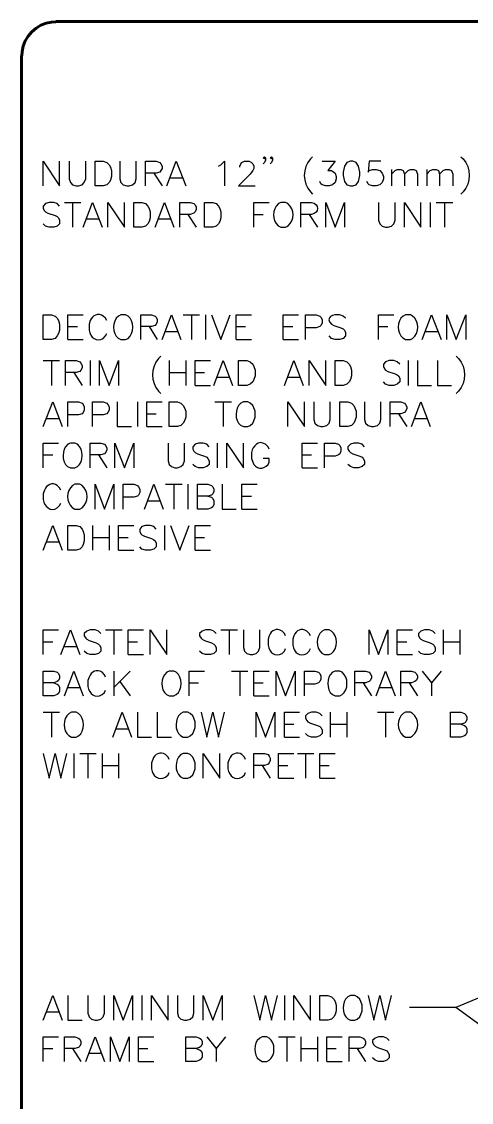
# Model space of a CAD drawing. Header units: millimetres. Extents: x 14 to 201, y 16 to 268.
# Drawn here: x 13.8 to 55.5, y 167.8 to 267.7 of the extents above; entities that cross this region are included whole.
import ezdxf

# ---------------------------------------------------------------- set-up
doc = ezdxf.new("R2010")
doc.units = ezdxf.units.MM
doc.header["$MEASUREMENT"] = 0
doc.layers.get('0').update_dxf_attribs({"linetype": 'CONTINUOUS'})

msp = doc.modelspace()

# ---------------------------------------------------------------- linework, layer by layer
at = {"color": 0, "linetype": 'Continuous', "lineweight": 60, "true_color": 0x000007}
for p, q in [((17.018, 267.695), (16.616, 267.674)), ((17.018, 267.716), (198.12, 267.716)), ((13.885, 264.943), (13.864, 264.541)), ((13.843, 55.414), (13.843, 264.541))]:
    msp.add_line(p, q, dxfattribs=at)
at = {"color": 0, "linetype": 'Continuous', "lineweight": 25, "true_color": 0x000007}
for p, q in [((40.767, 255.228), (40.555, 255.016)), ((54.483, 255.228), (54.695, 255.016)), ((48.069, 254.042), (48.069, 252.518)), ((51.329, 254.042), (51.329, 252.518)), ((26.077, 253.704), (26.839, 252.518)), ((27.601, 253.28), (28.681, 253.28)), ((40.555, 251.968), (40.767, 251.756)), ((54.695, 251.968), (54.483, 251.756)), ((17.801, 250.994), (19.325, 250.994)), ((18.563, 250.994), (18.563, 248.708)), ((51.647, 250.994), (51.647, 248.708)), ((52.197, 250.994), (53.721, 250.994)), ((52.959, 250.994), (52.959, 248.708)), ((29.231, 249.894), (29.993, 248.708)), ((35.327, 249.894), (36.195, 249.894)), ((40.661, 249.894), (39.688, 249.894)), ((40.45, 249.894), (41.212, 248.708)), ((19.876, 249.47), (20.955, 249.47)), ((26.501, 249.47), (27.601, 249.47)), ((28.787, 240.601), (30.311, 240.601)), ((29.549, 240.601), (29.549, 238.315)), ((30.861, 240.601), (30.861, 238.315)), ((18.119, 239.522), (19.008, 239.522)), ((25.633, 239.522), (26.395, 238.315)), ((27.157, 239.077), (28.257, 239.077)), ((33.697, 239.522), (34.565, 239.522)), ((38.037, 239.522), (38.926, 239.522)), ((46.863, 239.522), (47.731, 239.522)), ((51.223, 239.077), (52.303, 239.077)), ((18.119, 238.315), (19.537, 238.315)), ((33.697, 238.315), (35.116, 238.315)), ((38.037, 238.315), (39.455, 238.315)), ((15.833, 236.368), (17.357, 236.368)), ((16.595, 236.368), (16.595, 234.082)), ((20.193, 236.368), (20.193, 234.082)), ((26.734, 236.791), (26.501, 236.58)), ((27.496, 236.368), (27.496, 234.082)), ((29.02, 236.368), (29.02, 234.082)), ((49.594, 236.368), (49.594, 234.082)), ((54.039, 236.791), (54.271, 236.58)), ((18.669, 235.267), (19.431, 234.082)), ((27.496, 235.267), (29.02, 235.267)), ((29.887, 235.267), (30.755, 235.267)), ((31.941, 234.844), (33.041, 234.844)), ((38.481, 234.844), (39.561, 234.844)), ((29.887, 234.082), (31.306, 234.082)), ((26.501, 233.532), (26.734, 233.32)), ((54.271, 233.532), (54.039, 233.32)), ((24.553, 232.558), (24.553, 230.272)), ((31.729, 232.558), (33.253, 232.558)), ((32.491, 232.558), (32.491, 230.272)), ((16.171, 231.034), (17.251, 231.034)), ((25.421, 231.457), (26.289, 231.457)), ((48.705, 231.457), (49.467, 230.272)), ((50.229, 231.034), (51.329, 231.034)), ((25.421, 230.272), (26.839, 230.272)), ((31.941, 228.748), (31.941, 226.462)), ((15.833, 227.647), (16.722, 227.647)), ((20.955, 227.647), (21.717, 226.462)), ((39.793, 227.647), (40.661, 227.647)), ((39.793, 226.462), (41.212, 226.462)), ((27.157, 224.938), (28.681, 224.938)), ((27.919, 224.938), (27.919, 222.652)), ((29.231, 224.938), (29.231, 222.652)), ((25.527, 223.414), (26.628, 223.414)), ((34.227, 223.837), (35.116, 223.837)), ((34.227, 222.652), (35.645, 222.652)), ((20.405, 221.128), (20.405, 218.842)), ((21.929, 221.128), (21.929, 218.842)), ((27.051, 221.128), (27.051, 218.842)), ((20.405, 220.027), (21.929, 220.027)), ((22.818, 220.027), (23.686, 220.027)), ((29.887, 220.027), (30.755, 220.027)), ((16.171, 219.604), (17.251, 219.604)), ((22.818, 218.842), (24.215, 218.842)), ((29.887, 218.842), (31.306, 218.842)), ((21.611, 211.476), (23.135, 211.476)), ((22.373, 211.476), (22.373, 209.19)), ((32.279, 211.476), (33.803, 211.476)), ((33.041, 211.476), (33.041, 209.19)), ((52.853, 211.476), (52.853, 209.19)), ((54.377, 211.476), (54.377, 209.19)), ((15.833, 210.376), (16.722, 210.376)), ((17.801, 209.952), (18.881, 209.952)), ((23.686, 210.376), (24.553, 210.376)), ((48.599, 210.376), (49.467, 210.376)), ((52.853, 210.376), (54.377, 210.376)), ((23.686, 209.19), (25.104, 209.19)), ((48.599, 209.19), (50.017, 209.19)), ((22.373, 207.666), (22.373, 205.38)), ((23.897, 207.666), (22.373, 206.142)), ((33.253, 207.666), (34.777, 207.666)), ((34.015, 207.666), (34.015, 205.38)), ((52.642, 207.666), (51.753, 206.566)), ((18.119, 206.142), (19.219, 206.142)), ((22.924, 206.693), (23.897, 205.38)), ((29.337, 206.566), (30.205, 206.566)), ((35.327, 206.566), (36.195, 206.566)), ((45.445, 206.566), (46.207, 205.38)), ((46.969, 206.142), (48.069, 206.142)), ((49.699, 206.566), (50.461, 205.38)), ((35.327, 205.38), (36.745, 205.38)), ((15.833, 203.856), (17.357, 203.856)), ((16.595, 203.856), (16.595, 201.57)), ((42.397, 203.856), (42.397, 201.57)), ((43.921, 203.856), (43.921, 201.57)), ((46.757, 203.856), (48.281, 203.856)), ((47.519, 203.856), (47.519, 201.57)), ((22.585, 202.332), (23.686, 202.332)), ((38.163, 202.756), (39.031, 202.756)), ((42.397, 202.756), (43.921, 202.756)), ((38.163, 201.57), (39.561, 201.57)), ((18.669, 200.046), (18.669, 197.76)), ((19.219, 200.046), (20.743, 200.046)), ((19.981, 200.046), (19.981, 197.76)), ((21.294, 200.046), (21.294, 197.76)), ((22.818, 200.046), (22.818, 197.76)), ((39.349, 200.046), (40.873, 200.046)), ((40.111, 200.046), (40.111, 197.76)), ((21.294, 198.946), (22.818, 198.946)), ((36.089, 198.946), (36.851, 197.76)), ((37.613, 198.946), (38.481, 198.946)), ((41.423, 198.946), (42.291, 198.946)), ((37.613, 197.76), (39.031, 197.76)), ((41.423, 197.76), (42.841, 197.76)), ((24.977, 177.673), (24.977, 175.387)), ((38.163, 177.673), (38.163, 175.387)), ((16.171, 176.149), (17.251, 176.149)), ((32.703, 173.863), (31.835, 172.762)), ((37.613, 173.863), (39.137, 173.863)), ((38.375, 173.863), (38.375, 171.577)), ((39.688, 173.863), (39.688, 171.577)), ((41.212, 173.863), (41.212, 171.577)), ((15.833, 172.762), (16.722, 172.762)), ((18.563, 172.762), (19.325, 171.577)), ((20.087, 172.339), (21.167, 172.339)), ((24.659, 172.762), (25.527, 172.762)), ((39.688, 172.762), (41.212, 172.762)), ((42.079, 172.762), (42.947, 172.762)), ((44.894, 172.762), (45.657, 171.577)), ((24.659, 171.577), (26.077, 171.577)), ((42.079, 171.577), (43.498, 171.577))]:
    msp.add_line(p, q, dxfattribs=at)
for points in [[(36.407, 255.122), (36.301, 255.016), (36.195, 255.122), (36.301, 255.228), (36.407, 255.122), (36.407, 254.91), (36.301, 254.698), (36.195, 254.571)], [(37.063, 255.122), (36.957, 255.016), (36.851, 255.122), (36.957, 255.228), (37.063, 255.122), (37.063, 254.91), (36.957, 254.698), (36.851, 254.571)], [(15.833, 252.518), (15.833, 254.804), (17.357, 252.518), (17.357, 254.804)], [(18.246, 254.804), (18.246, 253.174), (18.352, 252.836), (18.563, 252.624), (18.881, 252.518), (19.114, 252.518), (19.431, 252.624), (19.643, 252.836), (19.77, 253.174), (19.77, 254.804)], [(22.924, 254.804), (22.924, 253.174), (23.029, 252.836), (23.241, 252.624), (23.58, 252.518), (23.791, 252.518), (24.109, 252.624), (24.342, 252.836), (24.448, 253.174), (24.448, 254.804)], [(25.315, 252.518), (25.315, 254.804), (26.289, 254.804), (26.628, 254.698), (26.734, 254.571), (26.839, 254.36), (26.839, 254.148), (26.734, 253.936), (26.628, 253.809), (26.289, 253.704), (25.315, 253.704)], [(27.263, 252.518), (28.152, 254.804), (29.02, 252.518)], [(32.067, 254.36), (32.279, 254.466), (32.597, 254.804), (32.597, 252.518)], [(34.015, 254.254), (34.015, 254.36), (34.121, 254.571), (34.227, 254.698), (34.459, 254.804), (34.883, 254.804), (35.116, 254.698), (35.221, 254.571), (35.327, 254.36), (35.327, 254.148), (35.221, 253.936), (34.989, 253.598), (33.909, 252.518), (35.433, 252.518)], [(41.635, 254.804), (42.841, 254.804), (42.185, 253.936), (42.503, 253.936), (42.735, 253.809), (42.841, 253.704), (42.947, 253.386), (42.947, 253.174), (42.841, 252.836), (42.609, 252.624), (42.291, 252.518), (41.974, 252.518), (41.635, 252.624), (41.529, 252.73), (41.423, 252.942)], [(47.075, 254.804), (45.995, 254.804), (45.889, 253.809), (45.995, 253.936), (46.313, 254.042), (46.651, 254.042), (46.969, 253.936), (47.181, 253.704), (47.308, 253.386), (47.308, 253.174), (47.181, 252.836), (46.969, 252.624), (46.651, 252.518), (46.313, 252.518), (45.995, 252.624), (45.889, 252.73), (45.784, 252.942)], [(48.069, 253.598), (48.387, 253.936), (48.599, 254.042), (48.937, 254.042), (49.149, 253.936), (49.255, 253.598), (49.255, 252.518)], [(49.255, 253.598), (49.594, 253.936), (49.805, 254.042), (50.123, 254.042), (50.356, 253.936), (50.461, 253.598), (50.461, 252.518)], [(51.329, 253.598), (51.647, 253.936), (51.88, 254.042), (52.197, 254.042), (52.409, 253.936), (52.515, 253.598), (52.515, 252.518)], [(52.515, 253.598), (52.853, 253.936), (53.065, 254.042), (53.404, 254.042), (53.615, 253.936), (53.721, 253.598), (53.721, 252.518)], [(17.357, 250.656), (17.145, 250.888), (16.828, 250.994), (16.383, 250.994), (16.066, 250.888), (15.833, 250.656), (15.833, 250.444), (15.96, 250.232), (16.066, 250.126), (16.277, 249.999), (16.933, 249.788), (17.145, 249.682), (17.251, 249.576), (17.357, 249.364), (17.357, 249.026), (17.145, 248.814), (16.828, 248.708), (16.383, 248.708), (16.066, 248.814), (15.833, 249.026)], [(19.537, 248.708), (20.405, 250.994), (21.294, 248.708)], [(21.823, 248.708), (21.823, 250.994), (23.347, 248.708), (23.347, 250.994)], [(26.183, 248.708), (27.051, 250.994), (27.919, 248.708)], [(28.469, 248.708), (28.469, 250.994), (29.443, 250.994), (29.781, 250.888), (29.887, 250.761), (29.993, 250.55), (29.993, 250.338), (29.887, 250.126), (29.781, 249.999), (29.443, 249.894), (28.469, 249.894)], [(35.327, 248.708), (35.327, 250.994), (36.745, 250.994)], [(37.825, 250.994), (37.613, 250.888), (37.402, 250.656)], [(38.481, 250.888), (38.269, 250.994), (37.825, 250.994), (37.825, 250.994)], [(39.688, 248.708), (39.688, 250.994), (40.661, 250.994)], [(41.974, 248.708), (41.974, 250.994), (42.841, 248.708), (43.709, 250.994), (43.709, 248.708)], [(46.863, 250.994), (46.863, 249.364), (46.969, 249.026), (47.181, 248.814), (47.519, 248.708), (47.731, 248.708), (48.069, 248.814), (48.281, 249.026), (48.387, 249.364), (48.387, 250.994)], [(49.255, 248.708), (49.255, 250.994), (50.779, 248.708), (50.779, 250.994)], [(37.825, 248.708), (38.269, 248.708), (38.481, 248.814)], [(18.119, 238.315), (18.119, 240.601), (19.537, 240.601)], [(20.193, 240.072), (20.087, 239.734), (20.087, 239.183)], [(21.717, 240.072), (21.611, 240.284), (21.4, 240.496)], [(23.029, 240.601), (22.818, 240.496), (22.585, 240.284)], [(23.686, 240.496), (23.453, 240.601), (23.029, 240.601), (23.029, 240.601)], [(24.871, 238.315), (24.871, 240.601), (25.866, 240.601), (26.183, 240.496), (26.289, 240.39), (26.395, 240.178), (26.395, 239.945), (26.289, 239.734), (26.183, 239.628), (25.866, 239.522), (24.871, 239.522)], [(26.839, 238.315), (27.707, 240.601), (28.575, 238.315)], [(31.411, 240.601), (32.279, 238.315), (33.147, 240.601)], [(33.697, 238.315), (33.697, 240.601), (35.116, 240.601)], [(38.037, 238.315), (38.037, 240.601), (39.455, 240.601)], [(40.111, 238.315), (40.111, 240.601), (41.085, 240.601), (41.423, 240.496), (41.529, 240.39), (41.635, 240.178), (41.635, 239.839), (41.529, 239.628), (41.423, 239.522), (41.085, 239.416), (40.111, 239.416)], [(43.815, 240.284), (43.603, 240.496), (43.265, 240.601)], [(46.863, 238.315), (46.863, 240.601), (48.281, 240.601)], [(49.361, 240.601), (49.149, 240.496), (48.937, 240.284)], [(50.017, 240.496), (49.805, 240.601), (49.361, 240.601), (49.361, 240.601)], [(50.885, 238.315), (51.753, 240.601), (52.642, 238.315)], [(53.171, 238.315), (53.171, 240.601), (54.039, 238.315), (54.928, 240.601), (54.928, 238.315)], [(21.4, 238.421), (21.611, 238.654), (21.717, 238.866)], [(42.503, 239.734), (42.735, 239.628), (43.371, 239.416), (43.603, 239.31), (43.709, 239.183), (43.815, 238.972), (43.815, 238.654), (43.603, 238.421), (43.265, 238.315), (42.841, 238.315), (42.503, 238.421), (42.291, 238.654)], [(23.029, 238.315), (23.453, 238.315), (23.686, 238.421)], [(49.361, 238.315), (49.805, 238.315), (50.017, 238.421)], [(17.907, 234.082), (17.907, 236.368), (18.881, 236.368), (19.219, 236.262), (19.325, 236.135), (19.431, 235.924), (19.431, 235.712), (19.325, 235.5), (19.219, 235.373), (18.881, 235.267), (17.907, 235.267)], [(21.061, 234.082), (21.061, 236.368), (21.929, 234.082), (22.818, 236.368), (22.818, 234.082)], [(29.887, 234.082), (29.887, 236.368), (31.306, 236.368)], [(31.623, 234.082), (32.491, 236.368), (33.359, 234.082)], [(38.163, 234.082), (39.031, 236.368), (39.899, 234.082)], [(40.45, 234.082), (40.45, 236.368), (41.974, 234.082), (41.974, 236.368)], [(48.832, 236.029), (48.599, 236.262), (48.281, 236.368), (47.837, 236.368), (47.519, 236.262), (47.308, 236.029), (47.308, 235.818), (47.413, 235.606), (47.519, 235.5), (47.731, 235.373), (48.387, 235.162), (48.599, 235.056), (48.705, 234.95), (48.832, 234.738), (48.832, 234.4), (48.599, 234.188), (48.281, 234.082), (47.837, 234.082), (47.519, 234.188), (47.308, 234.4)], [(50.461, 236.368), (50.461, 234.082), (51.753, 234.082)], [(52.303, 236.368), (52.303, 234.082), (53.615, 234.082)], [(15.833, 230.272), (16.722, 232.558), (17.589, 230.272)], [(18.119, 230.272), (18.119, 232.558), (19.114, 232.558), (19.431, 232.452), (19.537, 232.325), (19.643, 232.114), (19.643, 231.796), (19.537, 231.563), (19.431, 231.457), (19.114, 231.352), (18.119, 231.352)], [(20.405, 230.272), (20.405, 232.558), (21.4, 232.558), (21.717, 232.452), (21.823, 232.325), (21.929, 232.114), (21.929, 231.796), (21.823, 231.563), (21.717, 231.457), (21.4, 231.352), (20.405, 231.352)], [(22.691, 232.558), (22.691, 230.272), (24.003, 230.272)], [(25.421, 230.272), (25.421, 232.558), (26.839, 232.558)], [(34.354, 232.558), (34.121, 232.452), (33.909, 232.219)], [(34.354, 230.272), (34.777, 230.272), (34.989, 230.378), (35.221, 230.59), (35.327, 230.801), (35.433, 231.14), (35.433, 231.69), (35.327, 232.008), (35.221, 232.219), (34.989, 232.452), (34.777, 232.558), (34.354, 232.558), (34.354, 232.558)], [(38.481, 230.272), (38.481, 232.558), (40.005, 230.272), (40.005, 232.558)], [(40.873, 232.558), (40.873, 230.928), (40.979, 230.59), (41.212, 230.378), (41.529, 230.272), (41.741, 230.272), (42.079, 230.378), (42.291, 230.59), (42.397, 230.928), (42.397, 232.558)], [(45.551, 232.558), (45.551, 230.928), (45.657, 230.59), (45.889, 230.378), (46.207, 230.272), (46.418, 230.272), (46.757, 230.378), (46.969, 230.59), (47.075, 230.928), (47.075, 232.558)], [(47.943, 230.272), (47.943, 232.558), (48.937, 232.558), (49.255, 232.452), (49.361, 232.325), (49.467, 232.114), (49.467, 231.902), (49.361, 231.69), (49.255, 231.563), (48.937, 231.457), (47.943, 231.457)], [(49.911, 230.272), (50.779, 232.558), (51.647, 230.272)], [(15.833, 226.462), (15.833, 228.748), (17.251, 228.748)], [(18.352, 228.748), (18.119, 228.642), (17.907, 228.409)], [(19.008, 228.642), (18.775, 228.748), (18.352, 228.748), (18.352, 228.748)], [(20.193, 226.462), (20.193, 228.748), (21.167, 228.748), (21.505, 228.642), (21.611, 228.515), (21.717, 228.304), (21.717, 228.092), (21.611, 227.88), (21.505, 227.753), (21.167, 227.647), (20.193, 227.647)], [(22.479, 226.462), (22.479, 228.748), (23.347, 226.462), (24.215, 228.748), (24.215, 226.462)], [(27.39, 228.748), (27.39, 227.118), (27.496, 226.78), (27.707, 226.568), (28.025, 226.462), (28.257, 226.462), (28.575, 226.568), (28.787, 226.78), (28.914, 227.118), (28.914, 228.748)], [(31.179, 228.409), (30.967, 228.642), (30.649, 228.748), (30.205, 228.748), (29.887, 228.642), (29.676, 228.409), (29.676, 228.198), (29.781, 227.986), (29.887, 227.88), (30.099, 227.753), (30.755, 227.542), (30.967, 227.436), (31.073, 227.33), (31.179, 227.118), (31.179, 226.78), (30.967, 226.568), (30.649, 226.462), (30.205, 226.462), (29.887, 226.568), (29.676, 226.78)], [(32.83, 226.462), (32.83, 228.748), (34.354, 226.462), (34.354, 228.748)], [(35.116, 227.88), (35.116, 227.33), (35.221, 226.991)], [(36.745, 228.198), (36.64, 228.409), (36.407, 228.642)], [(39.793, 226.462), (39.793, 228.748), (41.212, 228.748)], [(41.847, 226.462), (41.847, 228.748), (42.841, 228.748), (43.159, 228.642), (43.265, 228.515), (43.371, 228.304), (43.371, 227.986), (43.265, 227.753), (43.159, 227.647), (42.841, 227.542), (41.847, 227.542)], [(45.551, 228.409), (45.339, 228.642), (45.022, 228.748), (44.577, 228.748), (44.259, 228.642), (44.027, 228.409), (44.027, 228.198), (44.133, 227.986), (44.259, 227.88), (44.471, 227.753), (45.127, 227.542), (45.339, 227.436), (45.445, 227.33), (45.551, 227.118), (45.551, 226.78), (45.339, 226.568), (45.022, 226.462), (44.577, 226.462), (44.259, 226.568), (44.027, 226.78)], [(36.64, 226.78), (36.745, 226.991), (36.745, 227.33), (36.195, 227.33)], [(18.352, 226.462), (18.775, 226.462), (19.008, 226.568)], [(18.775, 224.938), (18.563, 224.832), (18.352, 224.599)], [(19.431, 224.832), (19.219, 224.938), (18.775, 224.938), (18.775, 224.938)], [(20.638, 222.652), (20.638, 224.938), (21.505, 222.652), (22.373, 224.938), (22.373, 222.652)], [(23.241, 222.652), (23.241, 224.938), (24.215, 224.938), (24.553, 224.832), (24.659, 224.705), (24.765, 224.494), (24.765, 224.176), (24.659, 223.943), (24.553, 223.837), (24.215, 223.732), (23.241, 223.732)], [(25.21, 222.652), (26.077, 224.938), (26.945, 222.652)], [(30.099, 222.652), (30.099, 224.938), (31.073, 224.938), (31.411, 224.832), (31.517, 224.705), (31.623, 224.494), (31.623, 224.282), (31.517, 224.07), (31.411, 223.943), (31.073, 223.837), (30.099, 223.837)], [(32.385, 224.938), (32.385, 222.652), (33.697, 222.652)], [(34.227, 222.652), (34.227, 224.938), (35.645, 224.938)], [(15.96, 224.388), (15.833, 224.07), (15.833, 223.52)], [(17.484, 224.388), (17.357, 224.599), (17.145, 224.832)], [(17.145, 222.758), (17.357, 222.97), (17.484, 223.181)], [(31.073, 223.837), (31.411, 223.732), (31.517, 223.626), (31.623, 223.414), (31.623, 223.075), (31.517, 222.864), (31.411, 222.758), (31.073, 222.652), (30.099, 222.652)], [(18.775, 222.652), (19.219, 222.652), (19.431, 222.758)], [(15.833, 218.842), (16.722, 221.128), (17.589, 218.842)], [(22.818, 218.842), (22.818, 221.128), (24.215, 221.128)], [(26.289, 220.789), (26.077, 221.022), (25.739, 221.128), (25.315, 221.128), (24.977, 221.022), (24.765, 220.789), (24.765, 220.578), (24.871, 220.366), (24.977, 220.26), (25.21, 220.133), (25.866, 219.922), (26.077, 219.816), (26.183, 219.71), (26.289, 219.498), (26.289, 219.16), (26.077, 218.948), (25.739, 218.842), (25.315, 218.842), (24.977, 218.948), (24.765, 219.16)], [(27.601, 221.128), (28.469, 218.842), (29.337, 221.128)], [(29.887, 218.842), (29.887, 221.128), (31.306, 221.128)], [(15.833, 209.19), (15.833, 211.476), (17.251, 211.476)], [(17.484, 209.19), (18.352, 211.476), (19.219, 209.19)], [(21.167, 211.138), (20.955, 211.37), (20.638, 211.476), (20.193, 211.476), (19.876, 211.37), (19.643, 211.138), (19.643, 210.926), (19.77, 210.714), (19.876, 210.608), (20.087, 210.503), (20.743, 210.27), (20.955, 210.164), (21.061, 210.058), (21.167, 209.846), (21.167, 209.508), (20.955, 209.296), (20.638, 209.19), (20.193, 209.19), (19.876, 209.296), (19.643, 209.508)], [(23.686, 209.19), (23.686, 211.476), (25.104, 211.476)], [(25.739, 209.19), (25.739, 211.476), (27.263, 209.19), (27.263, 211.476)], [(31.835, 211.138), (31.623, 211.37), (31.306, 211.476), (30.861, 211.476), (30.544, 211.37), (30.311, 211.138), (30.311, 210.926), (30.438, 210.714), (30.544, 210.608), (30.755, 210.503), (31.411, 210.27), (31.623, 210.164), (31.729, 210.058), (31.835, 209.846), (31.835, 209.508), (31.623, 209.296), (31.306, 209.19), (30.861, 209.19), (30.544, 209.296), (30.311, 209.508)], [(34.354, 211.476), (34.354, 209.846), (34.459, 209.508), (34.671, 209.296), (34.989, 209.19), (35.221, 209.19), (35.539, 209.296), (35.751, 209.508), (35.877, 209.846), (35.877, 211.476)], [(36.745, 210.926), (36.64, 210.608), (36.64, 210.058)], [(38.269, 210.926), (38.163, 211.138), (37.931, 211.37)], [(39.031, 210.926), (38.926, 210.608), (38.926, 210.058)], [(40.555, 210.926), (40.45, 211.138), (40.217, 211.37)], [(41.847, 211.476), (41.635, 211.37), (41.423, 211.138)], [(42.503, 211.37), (42.291, 211.476), (41.847, 211.476), (41.847, 211.476)], [(45.995, 209.19), (45.995, 211.476), (46.863, 209.19), (47.731, 211.476), (47.731, 209.19)], [(48.599, 209.19), (48.599, 211.476), (50.017, 211.476)], [(52.091, 211.138), (51.88, 211.37), (51.541, 211.476), (51.118, 211.476), (50.779, 211.37), (50.567, 211.138), (50.567, 210.926), (50.673, 210.714), (50.779, 210.608), (50.991, 210.503), (51.647, 210.27), (51.88, 210.164), (51.985, 210.058), (52.091, 209.846), (52.091, 209.508), (51.88, 209.296), (51.541, 209.19), (51.118, 209.19), (50.779, 209.296), (50.567, 209.508)], [(37.931, 209.296), (38.163, 209.508), (38.269, 209.741)], [(40.217, 209.296), (40.45, 209.508), (40.555, 209.741)], [(41.847, 209.19), (42.291, 209.19), (42.503, 209.296)], [(15.833, 205.38), (15.833, 207.666), (16.828, 207.666), (17.145, 207.56), (17.251, 207.455), (17.357, 207.222), (17.357, 207.01), (17.251, 206.798), (17.145, 206.693), (16.828, 206.566), (15.833, 206.566)], [(17.801, 205.38), (18.669, 207.666), (19.537, 205.38)], [(20.087, 207.116), (19.981, 206.798), (19.981, 206.248)], [(21.611, 207.116), (21.505, 207.328), (21.294, 207.56)], [(27.496, 207.666), (27.263, 207.56), (27.051, 207.328)], [(28.152, 207.56), (27.919, 207.666), (27.496, 207.666), (27.496, 207.666)], [(29.337, 205.38), (29.337, 207.666), (30.755, 207.666)], [(35.327, 205.38), (35.327, 207.666), (36.745, 207.666)], [(37.402, 205.38), (37.402, 207.666), (38.269, 205.38), (39.137, 207.666), (39.137, 205.38)], [(40.005, 205.38), (40.005, 207.666), (40.979, 207.666), (41.317, 207.56), (41.423, 207.455), (41.529, 207.222), (41.529, 206.904), (41.423, 206.693), (41.317, 206.566), (40.979, 206.46), (40.005, 206.46)], [(42.841, 207.666), (42.609, 207.56), (42.397, 207.328)], [(43.498, 207.56), (43.265, 207.666), (42.841, 207.666), (42.841, 207.666)], [(44.683, 205.38), (44.683, 207.666), (45.657, 207.666), (45.995, 207.56), (46.101, 207.455), (46.207, 207.222), (46.207, 207.01), (46.101, 206.798), (45.995, 206.693), (45.657, 206.566), (44.683, 206.566)], [(46.651, 205.38), (47.519, 207.666), (48.387, 205.38)], [(48.937, 205.38), (48.937, 207.666), (49.911, 207.666), (50.229, 207.56), (50.356, 207.455), (50.461, 207.222), (50.461, 207.01), (50.356, 206.798), (50.229, 206.693), (49.911, 206.566), (48.937, 206.566)], [(50.885, 207.666), (51.753, 206.566), (51.753, 205.38)], [(16.828, 206.566), (17.145, 206.46), (17.251, 206.354), (17.357, 206.142), (17.357, 205.804), (17.251, 205.592), (17.145, 205.486), (16.828, 205.38), (15.833, 205.38)], [(21.294, 205.486), (21.505, 205.698), (21.611, 205.909)], [(27.496, 205.38), (27.919, 205.38), (28.152, 205.486)], [(42.841, 205.38), (43.265, 205.38), (43.498, 205.486)], [(18.457, 203.856), (18.246, 203.75), (18.013, 203.518)], [(19.114, 203.75), (18.881, 203.856), (18.457, 203.856), (18.457, 203.856)], [(22.267, 201.57), (23.135, 203.856), (24.003, 201.57)], [(24.553, 203.856), (24.553, 201.57), (25.866, 201.57)], [(26.395, 203.856), (26.395, 201.57), (27.707, 201.57)], [(28.787, 203.856), (28.575, 203.75), (28.363, 203.518)], [(28.787, 201.57), (29.231, 201.57), (29.443, 201.676), (29.676, 201.888), (29.781, 202.099), (29.887, 202.438), (29.887, 202.988), (29.781, 203.306), (29.676, 203.518), (29.443, 203.75), (29.231, 203.856), (28.787, 203.856), (28.787, 203.856)], [(30.438, 203.856), (30.967, 201.57), (31.517, 203.856), (32.067, 201.57), (32.597, 203.856)], [(35.539, 201.57), (35.539, 203.856), (36.407, 201.57), (37.275, 203.856), (37.275, 201.57)], [(38.163, 201.57), (38.163, 203.856), (39.561, 203.856)], [(41.635, 203.518), (41.423, 203.75), (41.085, 203.856), (40.661, 203.856), (40.323, 203.75), (40.111, 203.518), (40.111, 203.306), (40.217, 203.094), (40.323, 202.988), (40.555, 202.861), (41.212, 202.65), (41.423, 202.544), (41.529, 202.438), (41.635, 202.226), (41.635, 201.888), (41.423, 201.676), (41.085, 201.57), (40.661, 201.57), (40.323, 201.676), (40.111, 201.888)], [(49.361, 203.856), (49.149, 203.75), (48.937, 203.518)], [(50.017, 203.75), (49.805, 203.856), (49.361, 203.856), (49.361, 203.856)], [(53.509, 201.57), (53.509, 203.856), (54.483, 203.856), (54.801, 203.75), (54.928, 203.623), (55.033, 203.412), (55.033, 203.2), (54.928, 202.988), (54.801, 202.861), (54.483, 202.756), (53.509, 202.756)], [(54.483, 202.756), (54.801, 202.65), (54.928, 202.544), (55.033, 202.332), (55.033, 201.994), (54.928, 201.782), (54.801, 201.676), (54.483, 201.57), (53.509, 201.57)], [(18.457, 201.57), (18.881, 201.57), (19.114, 201.676)], [(49.361, 201.57), (49.805, 201.57), (50.017, 201.676)], [(15.833, 200.046), (16.383, 197.76), (16.933, 200.046), (17.484, 197.76), (18.013, 200.046)], [(27.496, 199.496), (27.39, 199.708), (27.157, 199.94)], [(28.787, 200.046), (28.575, 199.94), (28.363, 199.708)], [(28.787, 197.76), (29.231, 197.76), (29.443, 197.866), (29.676, 198.078), (29.781, 198.289), (29.887, 198.628), (29.887, 199.178), (29.781, 199.496), (29.676, 199.708), (29.443, 199.94), (29.231, 200.046), (28.787, 200.046), (28.787, 200.046)], [(30.649, 197.76), (30.649, 200.046), (32.173, 197.76), (32.173, 200.046)], [(34.565, 199.496), (34.459, 199.708), (34.227, 199.94)], [(35.327, 197.76), (35.327, 200.046), (36.301, 200.046), (36.64, 199.94), (36.745, 199.813), (36.851, 199.602), (36.851, 199.39), (36.745, 199.178), (36.64, 199.051), (36.301, 198.946), (35.327, 198.946)], [(37.613, 197.76), (37.613, 200.046), (39.031, 200.046)], [(41.423, 197.76), (41.423, 200.046), (42.841, 200.046)], [(25.972, 199.496), (25.866, 199.178), (25.866, 198.628)], [(33.041, 199.496), (32.935, 199.178), (32.935, 198.628)], [(27.157, 197.866), (27.39, 198.078), (27.496, 198.289)], [(34.227, 197.866), (34.459, 198.078), (34.565, 198.289)], [(83.587, 188.87), (53.996, 176.551), (49.72, 176.551)], [(15.833, 175.387), (16.722, 177.673), (17.589, 175.387)], [(18.119, 177.673), (18.119, 175.387), (19.431, 175.387)], [(19.981, 177.673), (19.981, 176.022), (20.087, 175.705), (20.299, 175.493), (20.638, 175.387), (20.849, 175.387), (21.167, 175.493), (21.4, 175.705), (21.505, 176.022), (21.505, 177.673)], [(22.373, 175.387), (22.373, 177.673), (23.241, 175.387), (24.109, 177.673), (24.109, 175.387)], [(25.866, 175.387), (25.866, 177.673), (27.39, 175.387), (27.39, 177.673)], [(28.257, 177.673), (28.257, 176.022), (28.363, 175.705), (28.575, 175.493), (28.914, 175.387), (29.125, 175.387), (29.443, 175.493), (29.676, 175.705), (29.781, 176.022), (29.781, 177.673)], [(30.649, 175.387), (30.649, 177.673), (31.517, 175.387), (32.385, 177.673), (32.385, 175.387)], [(35.327, 177.673), (35.877, 175.387), (36.407, 177.673), (36.957, 175.387), (37.507, 177.673)], [(39.031, 175.387), (39.031, 177.673), (40.555, 175.387), (40.555, 177.673)], [(44.259, 177.673), (44.027, 177.546), (43.815, 177.334)], [(44.259, 175.387), (44.683, 175.387), (44.894, 175.493), (45.127, 175.705), (45.233, 175.916), (45.339, 176.255), (45.339, 176.784), (45.233, 177.123), (45.127, 177.334), (44.894, 177.546), (44.683, 177.673), (44.259, 177.673), (44.259, 177.673)], [(45.889, 177.673), (46.418, 175.387), (46.969, 177.673), (47.519, 175.387), (48.069, 177.673)], [(87.376, 152.337), (53.996, 176.551), (49.72, 176.551)], [(15.833, 171.577), (15.833, 173.863), (17.251, 173.863)], [(17.801, 171.577), (17.801, 173.863), (18.775, 173.863), (19.114, 173.736), (19.219, 173.63), (19.325, 173.419), (19.325, 173.207), (19.219, 172.974), (19.114, 172.868), (18.775, 172.762), (17.801, 172.762)], [(19.77, 171.577), (20.638, 173.863), (21.505, 171.577)], [(22.056, 171.577), (22.056, 173.863), (22.924, 171.577), (23.791, 173.863), (23.791, 171.577)], [(24.659, 171.577), (24.659, 173.863), (26.077, 173.863)], [(29.02, 171.577), (29.02, 173.863), (29.993, 173.863), (30.311, 173.736), (30.438, 173.63), (30.544, 173.419), (30.544, 173.207), (30.438, 172.974), (30.311, 172.868), (29.993, 172.762), (29.02, 172.762)], [(30.967, 173.863), (31.835, 172.762), (31.835, 171.577)], [(36.089, 173.863), (35.877, 173.736), (35.645, 173.524)], [(36.745, 173.736), (36.513, 173.863), (36.089, 173.863), (36.089, 173.863)], [(42.079, 171.577), (42.079, 173.863), (43.498, 173.863)], [(44.133, 171.577), (44.133, 173.863), (45.127, 173.863), (45.445, 173.736), (45.551, 173.63), (45.657, 173.419), (45.657, 173.207), (45.551, 172.974), (45.445, 172.868), (45.127, 172.762), (44.133, 172.762)], [(47.837, 173.524), (47.625, 173.736), (47.308, 173.863), (46.863, 173.863), (46.546, 173.736), (46.313, 173.524), (46.313, 173.313), (46.418, 173.101), (46.546, 172.974), (46.757, 172.868), (47.413, 172.657), (47.625, 172.551), (47.731, 172.445), (47.837, 172.212), (47.837, 171.895), (47.625, 171.683), (47.308, 171.577), (46.863, 171.577), (46.546, 171.683), (46.313, 171.895)], [(29.993, 172.762), (30.311, 172.657), (30.438, 172.551), (30.544, 172.339), (30.544, 172), (30.438, 171.789), (30.311, 171.683), (29.993, 171.577), (29.02, 171.577)], [(36.089, 171.577), (36.513, 171.577), (36.745, 171.683)]]:
    msp.add_lwpolyline(points, dxfattribs=at)
for points in [[(20.638, 252.518), (20.638, 254.804), (21.4, 254.804), (21.717, 254.698), (21.929, 254.466), (22.056, 254.254), (22.162, 253.936), (22.162, 253.386), (22.056, 253.047), (21.929, 252.836), (21.717, 252.624), (21.4, 252.518)], [(44.259, 254.804), (43.921, 254.698), (43.709, 254.36), (43.603, 253.809), (43.603, 253.492), (43.709, 252.942), (43.921, 252.624), (44.259, 252.518), (44.471, 252.518), (44.789, 252.624), (45.022, 252.942), (45.127, 253.492), (45.127, 253.809), (45.022, 254.36), (44.789, 254.698), (44.471, 254.804)], [(24.215, 248.708), (24.215, 250.994), (24.977, 250.994), (25.315, 250.888), (25.527, 250.656), (25.633, 250.444), (25.739, 250.126), (25.739, 249.576), (25.633, 249.237), (25.527, 249.026), (25.315, 248.814), (24.977, 248.708)], [(30.755, 248.708), (30.755, 250.994), (31.517, 250.994), (31.835, 250.888), (32.067, 250.656), (32.173, 250.444), (32.279, 250.126), (32.279, 249.576), (32.173, 249.237), (32.067, 249.026), (31.835, 248.814), (31.517, 248.708)], [(15.833, 238.315), (15.833, 240.601), (16.595, 240.601), (16.933, 240.496), (17.145, 240.284), (17.251, 240.072), (17.357, 239.734), (17.357, 239.183), (17.251, 238.866), (17.145, 238.654), (16.933, 238.421), (16.595, 238.315)], [(33.909, 234.082), (33.909, 236.368), (34.671, 236.368), (34.989, 236.262), (35.221, 236.029), (35.327, 235.818), (35.433, 235.5), (35.433, 234.95), (35.327, 234.611), (35.221, 234.4), (34.989, 234.188), (34.671, 234.082)], [(42.841, 234.082), (42.841, 236.368), (43.603, 236.368), (43.921, 236.262), (44.133, 236.029), (44.259, 235.818), (44.365, 235.5), (44.365, 234.95), (44.259, 234.611), (44.133, 234.4), (43.921, 234.188), (43.603, 234.082)], [(27.496, 230.272), (27.496, 232.558), (28.257, 232.558), (28.575, 232.452), (28.787, 232.219), (28.914, 232.008), (29.02, 231.69), (29.02, 231.14), (28.914, 230.801), (28.787, 230.59), (28.575, 230.378), (28.257, 230.272)], [(43.265, 230.272), (43.265, 232.558), (44.027, 232.558), (44.365, 232.452), (44.577, 232.219), (44.683, 232.008), (44.789, 231.69), (44.789, 231.14), (44.683, 230.801), (44.577, 230.59), (44.365, 230.378), (44.027, 230.272)], [(18.119, 218.842), (18.119, 221.128), (18.881, 221.128), (19.219, 221.022), (19.431, 220.789), (19.537, 220.578), (19.643, 220.26), (19.643, 219.71), (19.537, 219.371), (19.431, 219.16), (19.219, 218.948), (18.881, 218.842)], [(41.423, 175.387), (41.423, 177.673), (42.185, 177.673), (42.503, 177.546), (42.735, 177.334), (42.841, 177.123), (42.947, 176.784), (42.947, 176.255), (42.841, 175.916), (42.735, 175.705), (42.503, 175.493), (42.185, 175.387)]]:
    msp.add_lwpolyline(points, close=True, dxfattribs=at)
at = {"color": 0, "linetype": 'Continuous', "lineweight": 60, "true_color": 0x000007}
msp.add_open_spline([(16.616, 267.674), (15.235, 267.509), (14.04, 266.331), (13.885, 264.943)], degree=3, dxfattribs=at)
at = {"color": 0, "linetype": 'Continuous', "lineweight": 25, "true_color": 0x000007}
for points in [[(40.555, 255.016), (39.806, 254.193), (39.806, 252.791), (40.555, 251.968)], [(54.695, 255.016), (55.444, 254.193), (55.444, 252.791), (54.695, 251.968)], [(38.481, 248.814), (39.116, 249.364), (39.094, 250.324), (38.481, 250.888)], [(40.661, 250.994), (41.402, 250.882), (41.402, 250.006), (40.661, 249.894)], [(37.402, 250.656), (36.952, 250.092), (37.094, 248.968), (37.825, 248.708)], [(21.4, 240.496), (20.958, 240.798), (20.357, 240.56), (20.193, 240.072)], [(22.585, 240.284), (22.179, 239.671), (22.296, 238.577), (23.029, 238.315)], [(23.686, 238.421), (24.273, 238.905), (24.283, 240.041), (23.686, 240.496)], [(43.265, 240.601), (42.676, 240.704), (41.869, 240.367), (42.503, 239.734)], [(48.937, 240.284), (48.501, 239.672), (48.634, 238.63), (49.361, 238.315)], [(50.017, 238.421), (50.633, 238.935), (50.655, 239.998), (50.017, 240.496)], [(20.087, 239.183), (20.217, 238.537), (20.735, 238.029), (21.4, 238.421)], [(26.501, 236.58), (25.78, 235.689), (25.78, 234.423), (26.501, 233.532)], [(54.271, 236.58), (54.992, 235.689), (54.992, 234.423), (54.271, 233.532)], [(33.909, 232.219), (33.516, 231.659), (33.603, 230.492), (34.354, 230.272)], [(36.407, 228.642), (35.733, 229.059), (35.244, 228.504), (35.116, 227.88)], [(17.907, 228.409), (17.514, 227.849), (17.601, 226.682), (18.352, 226.462)], [(19.008, 226.568), (19.605, 227.023), (19.595, 228.159), (19.008, 228.642)], [(35.221, 226.991), (35.46, 226.351), (36.197, 226.228), (36.64, 226.78)], [(17.145, 224.832), (16.664, 225.155), (16.142, 224.898), (15.96, 224.388)], [(18.352, 224.599), (17.917, 223.999), (18.04, 222.947), (18.775, 222.652)], [(19.431, 222.758), (20.07, 223.256), (20.048, 224.318), (19.431, 224.832)], [(15.833, 223.52), (15.98, 222.886), (16.477, 222.347), (17.145, 222.758)], [(37.931, 211.37), (37.45, 211.693), (36.928, 211.436), (36.745, 210.926)], [(40.217, 211.37), (39.736, 211.692), (39.214, 211.436), (39.031, 210.926)], [(41.423, 211.138), (41.031, 210.542), (41.113, 209.479), (41.847, 209.19)], [(42.503, 209.296), (43.125, 209.717), (43.119, 210.935), (42.503, 211.37)], [(36.64, 210.058), (36.762, 209.403), (37.273, 208.894), (37.931, 209.296)], [(38.926, 210.058), (39.048, 209.403), (39.559, 208.894), (40.217, 209.296)], [(21.294, 207.56), (20.809, 207.859), (20.275, 207.648), (20.087, 207.116)], [(27.051, 207.328), (26.658, 206.767), (26.745, 205.6), (27.496, 205.38)], [(28.152, 205.486), (28.749, 205.941), (28.739, 207.077), (28.152, 207.56)], [(42.397, 207.328), (42.004, 206.767), (42.091, 205.6), (42.841, 205.38)], [(43.498, 205.486), (44.095, 205.941), (44.085, 207.077), (43.498, 207.56)], [(19.981, 206.248), (20.094, 205.571), (20.63, 205.105), (21.294, 205.486)], [(18.013, 203.518), (17.617, 202.929), (17.705, 201.821), (18.457, 201.57)], [(19.114, 201.676), (19.711, 202.131), (19.701, 203.267), (19.114, 203.75)], [(28.363, 203.518), (27.971, 202.95), (28.057, 201.826), (28.787, 201.57)], [(48.937, 203.518), (48.503, 202.917), (48.626, 201.865), (49.361, 201.57)], [(50.017, 201.676), (50.655, 202.174), (50.633, 203.236), (50.017, 203.75)], [(27.157, 199.94), (26.676, 200.263), (26.154, 200.006), (25.972, 199.496)], [(34.227, 199.94), (33.769, 200.252), (33.215, 200.01), (33.041, 199.496)], [(28.363, 199.708), (27.971, 199.14), (28.057, 198.016), (28.787, 197.76)], [(25.866, 198.628), (25.967, 197.981), (26.516, 197.461), (27.157, 197.866)], [(32.935, 198.628), (33.034, 197.971), (33.597, 197.473), (34.227, 197.866)], [(43.815, 177.334), (43.415, 176.753), (43.527, 175.592), (44.259, 175.387)], [(35.645, 173.524), (35.254, 172.933), (35.333, 171.831), (36.089, 171.577)], [(36.745, 171.683), (37.337, 172.122), (37.337, 173.296), (36.745, 173.736)]]:
    msp.add_open_spline(points, degree=3, dxfattribs=at)

doc.saveas('drawing.dxf')
